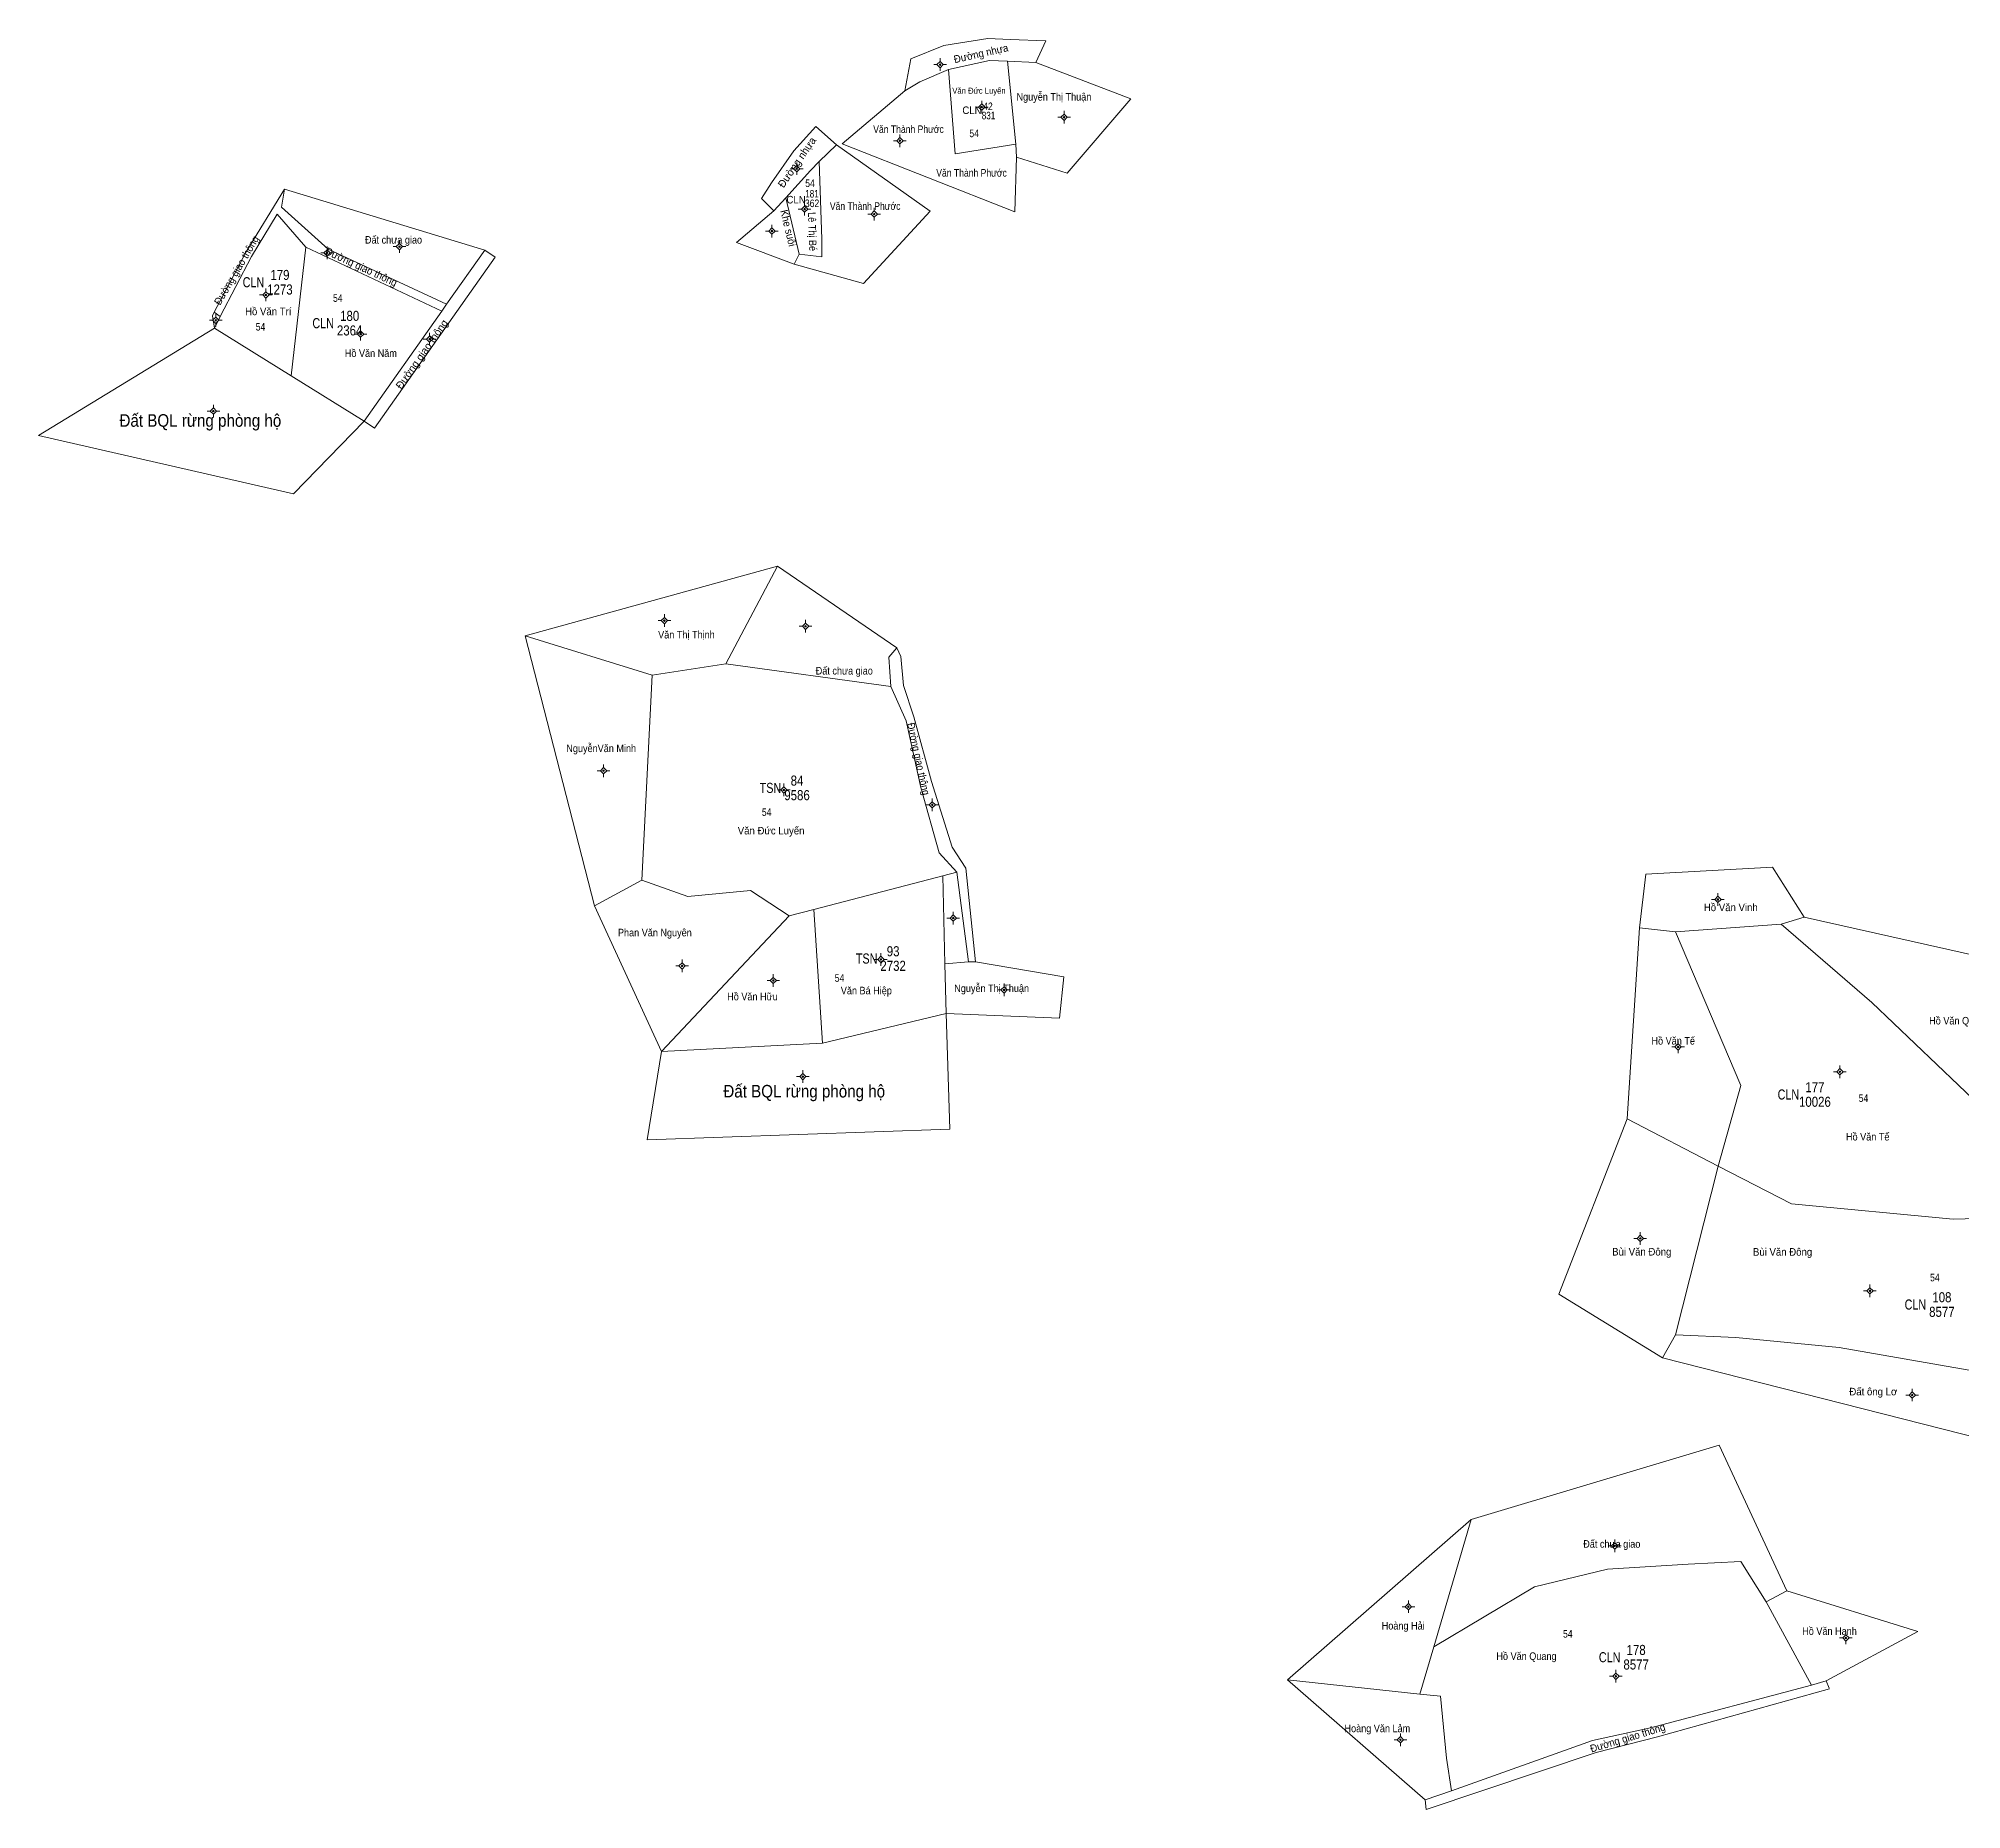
# Model space of a CAD drawing. Header units: metres. Extents: x 532111 to 534111, y 1847471 to 1850320.
# Drawn here: x 532167 to 532931, y 1848113 to 1848816 of the extents above; entities that cross this region are included whole.
import ezdxf
from ezdxf.enums import TextEntityAlignment as Align

# ---------------------------------------------------------------- set-up
doc = ezdxf.new("R2010")
doc.units = ezdxf.units.M
doc.header["$LTSCALE"] = 1.2
for name, color, linetype, lineweight in [('10', 7, 'Continuous', 13), ('11', 7, 'Continuous', 13), ('2', 7, 'Continuous', 13)]:
    doc.layers.add(name, color=color, linetype=linetype, lineweight=lineweight)
for name, color, linetype in [('3', 7, 'Continuous'), ('4', 7, 'Continuous'), ('5', 7, 'Continuous'), ('63', 7, 'Continuous'), ('7', 7, 'Continuous'), ('8', 7, 'Continuous')]:
    doc.layers.add(name, color=color, linetype=linetype)

msp = doc.modelspace()

# ---------------------------------------------------------------- hatches: boundary and pattern name
at = {"layer": '11'}
for points in [[(532525.27, 1848805.25, 1), (532524.669, 1848805.25, 1)], [(532541.81, 1848788.39, 1), (532541.209, 1848788.39, 1)], [(532574.49, 1848784.35, 1), (532573.889, 1848784.35, 1)], [(532509.29, 1848775.04, 1), (532508.689, 1848775.04, 1)], [(532468.33, 1848763.93, 1), (532467.73, 1848763.93, 1)], [(532471.46, 1848747.86, 1), (532470.86, 1848747.86, 1)], [(532499.1, 1848745.9, 1), (532498.5, 1848745.9, 1)], [(532458.48, 1848739.17, 1), (532457.88, 1848739.17, 1)], [(532281.81, 1848730.52, 1), (532281.209, 1848730.52, 1)], [(532310.57, 1848732.99, 1), (532309.97, 1848732.99, 1)], [(532257.51, 1848713.83, 1), (532256.909, 1848713.83, 1)], [(532237.63, 1848703.75, 1), (532237.029, 1848703.75, 1)], [(532295.14, 1848698.27, 1), (532294.539, 1848698.27, 1)], [(532322.53, 1848696.26, 1), (532321.929, 1848696.26, 1)], [(532236.68, 1848667.7, 1), (532236.079, 1848667.7, 1)], [(532415.77, 1848584.55, 1), (532415.169, 1848584.55, 1)], [(532471.82, 1848582.31, 1), (532471.22, 1848582.31, 1)], [(532391.6, 1848524.93, 1), (532391, 1848524.93, 1)], [(532463.21, 1848517.34, 1), (532462.61, 1848517.34, 1)], [(532522.13, 1848511.42, 1), (532521.529, 1848511.42, 1)], [(532834.11, 1848473.85, 1), (532833.51, 1848473.85, 1)], [(532530.49, 1848466.48, 1), (532529.889, 1848466.48, 1)], [(532422.81, 1848447.49, 1), (532422.209, 1848447.49, 1)], [(532501.74, 1848450.04, 1), (532501.139, 1848450.04, 1)], [(532459.03, 1848441.69, 1), (532458.429, 1848441.69, 1)], [(532550.66, 1848437.95, 1), (532550.059, 1848437.95, 1)], [(532818.34, 1848415.32, 1), (532817.74, 1848415.32, 1)], [(532470.75, 1848403.54, 1), (532470.149, 1848403.54, 1)], [(532882.58, 1848405.45, 1), (532881.98, 1848405.45, 1)], [(532803.3, 1848339.3, 1), (532802.699, 1848339.3, 1)], [(532894.5, 1848318.5, 1), (532893.899, 1848318.5, 1)], [(532911.3, 1848277.15, 1), (532910.699, 1848277.15, 1)], [(532793.18, 1848217.26, 1), (532792.579, 1848217.26, 1)], [(532711.23, 1848193.12, 1), (532710.63, 1848193.12, 1)], [(532884.94, 1848180.73, 1), (532884.34, 1848180.73, 1)], [(532793.62, 1848165.5, 1), (532793.019, 1848165.5, 1)], [(532708.07, 1848140.29, 1), (532707.47, 1848140.29, 1)]]:
    msp.add_hatch(color=256, dxfattribs=at).paths.add_polyline_path(points)

# ---------------------------------------------------------------- linework, layer by layer
at = {"layer": '10'}
for p, q in [((532567.01, 1848814.69), (532563.03, 1848806.07)), ((532551.66, 1848806.56), (532563.03, 1848806.07)), ((532475.66, 1848780.7), (532483.85, 1848773.44)), ((532483.85, 1848773.44), (532476.98, 1848766.73)), ((532458.96, 1848747.16), (532454.03, 1848752.04)), ((532463.64, 1848752.37), (532469, 1848730)), ((532273.03, 1848732.78), (532261.7, 1848745.89)), ((532273.03, 1848732.78), (532267.2, 1848681.77)), ((532273.03, 1848732.78), (532327.06, 1848707.44)), ((532300.35, 1848660.89), (532348.22, 1848728.76)), ((532469, 1848730), (532466.95, 1848725.97)), ((532236.72, 1848706.93), (532235.97, 1848705.51)), ((532236.72, 1848706.93), (532239.1, 1848705.23)), ((532236.84, 1848700.58), (532235.97, 1848705.51)), ((532267.2, 1848681.77), (532296.26, 1848663.77)), ((532300.35, 1848660.89), (532296.26, 1848663.77)), ((532460.44, 1848606.2), (532439.89, 1848567.33)), ((532360.13, 1848578.53), (532410.59, 1848562.9)), ((532360.13, 1848578.53), (532387.76, 1848471.34)), ((532410.59, 1848562.9), (532406.47, 1848481.48)), ((532410.59, 1848562.9), (532439.89, 1848567.33)), ((532439.89, 1848567.33), (532505.44, 1848558.43)), ((532525.98, 1848483.24), (532531.54, 1848484.69)), ((532406.47, 1848481.48), (532387.76, 1848471.34)), ((532474.76, 1848469.89), (532525.98, 1848483.24)), ((532526.87, 1848448.27), (532525.98, 1848483.24)), ((532387.76, 1848471.34), (532414.32, 1848413.5)), ((532465, 1848467.35), (532474.76, 1848469.89)), ((532414.32, 1848413.5), (532465, 1848467.35)), ((532802.74, 1848462.65), (532797.74, 1848386.75)), ((532817, 1848461), (532802.74, 1848462.65)), ((532859, 1848464), (532817, 1848461)), ((532859, 1848464), (532868.02, 1848466.78)), ((532536.3, 1848449.11), (532526.87, 1848448.27)), ((532414.32, 1848413.5), (532478.24, 1848416.85)), ((532797.74, 1848386.75), (532834, 1848368)), ((532817, 1848301), (532834, 1848368)), ((532817, 1848301), (532811.79, 1848291.86)), ((532811.79, 1848291.86), (532963.48, 1848253.31)), ((532853, 1848195), (532861.26, 1848199.47)), ((532877.97, 1848160.73), (532876.78, 1848163.69)), ((532728, 1848120), (532717.58, 1848116.51))]:
    msp.add_line(p, q, dxfattribs=at)
for points in [[(532510.93, 1848794.88), (532513.28, 1848807.58), (532526.43, 1848812.79)], [(532526.43, 1848812.79), (532543.92, 1848815.62), (532552.81, 1848815.15), (532567.01, 1848814.69)], [(532551.66, 1848806.56), (532544.52, 1848806.91), (532528.3, 1848803.28)], [(532551.66, 1848806.56), (532555.07, 1848773.68), (532555.29, 1848768.5)], [(532563.03, 1848806.07), (532600.73, 1848791.72), (532575.39, 1848762.15), (532555.29, 1848768.5)], [(532528.3, 1848803.28), (532516.92, 1848798.44), (532510.93, 1848794.88)], [(532555.07, 1848773.68), (532530.94, 1848769.88), (532528.3, 1848803.28)], [(532555.29, 1848768.5), (532554.61, 1848746.8), (532486.01, 1848773.81), (532510.93, 1848794.88)], [(532475.66, 1848780.7), (532466.86, 1848771.04), (532458.05, 1848758.27), (532454.03, 1848752.04)], [(532483.85, 1848773.44), (532521.03, 1848747.08), (532494.55, 1848718.37), (532466.95, 1848725.97)], [(532476.98, 1848766.73), (532473.43, 1848763.26), (532463.64, 1848752.37), (532458.96, 1848747.16)], [(532469, 1848730), (532478, 1848729), (532478, 1848736), (532476.98, 1848766.73)], [(532236.72, 1848706.93), (532249.37, 1848730.97), (532264.64, 1848755.81)], [(532328.99, 1848710.18), (532282, 1848732), (532263.36, 1848748.63), (532264.64, 1848755.81)], [(532264.64, 1848755.81), (532344.13, 1848731.64), (532348.22, 1848728.76)], [(532239.1, 1848705.23), (532251.48, 1848729.1), (532261.7, 1848745.89)], [(532466.95, 1848725.97), (532444.17, 1848734.57), (532458.96, 1848747.16)], [(532296.26, 1848663.77), (532327.06, 1848707.44), (532328.99, 1848710.18), (532344.13, 1848731.64)], [(532296.26, 1848663.77), (532268.17, 1848634.82), (532166.91, 1848657.99), (532236.84, 1848700.58)], [(532239.1, 1848705.23), (532236.84, 1848700.58), (532267.2, 1848681.77)], [(532360.13, 1848578.53), (532460.44, 1848606.2), (532507.72, 1848573.74), (532509.33, 1848570.31)], [(532505.44, 1848558.43), (532504.61, 1848570.03), (532507.72, 1848573.74)], [(532509.33, 1848570.31), (532510.43, 1848558.77), (532514.59, 1848546.34)], [(532505.44, 1848558.43), (532511.52, 1848544.74), (532517.28, 1848518.3), (532524.57, 1848492.34), (532531.54, 1848484.69)], [(532529.74, 1848494.67), (532521.55, 1848520.64), (532514.59, 1848546.34)], [(532529.74, 1848494.67), (532535.19, 1848486.24), (532538.97, 1848449.12)], [(532531.54, 1848484.69), (532536.3, 1848449.11), (532538.97, 1848449.12)], [(532868.02, 1848466.78), (532855.54, 1848486.7), (532805.19, 1848483.88), (532802.74, 1848462.65)], [(532406.47, 1848481.48), (532424.72, 1848474.97), (532449.7, 1848477.4), (532465, 1848467.35)], [(532474.76, 1848469.89), (532478.24, 1848416.85), (532527.37, 1848428.62), (532526.87, 1848448.27)], [(532980, 1848367), (532953.54, 1848374.01), (532938, 1848392), (532895, 1848433), (532859, 1848464)], [(532981.53, 1848376.69), (532973.77, 1848443.19), (532868.02, 1848466.78)], [(532817, 1848461), (532843, 1848400), (532834, 1848368)], [(532538.97, 1848449.12), (532574.13, 1848443.17), (532572.43, 1848426.78), (532527.37, 1848428.62)], [(532527.37, 1848428.62), (532528.87, 1848382.71), (532408.66, 1848378.47), (532414.32, 1848413.5)], [(532797.74, 1848386.75), (532770.69, 1848317.19), (532811.79, 1848291.86)], [(532834, 1848368), (532863, 1848353), (532927.22, 1848346.9), (532951.36, 1848347.59), (532977, 1848348)], [(532960, 1848269), (532945, 1848285), (532882, 1848296), (532841, 1848300), (532817, 1848301)], [(532861.26, 1848199.47), (532834.33, 1848257.3), (532735.89, 1848227.79)], [(532735.89, 1848227.79), (532662.91, 1848164.08), (532717.58, 1848116.51)], [(532735.89, 1848227.79), (532721.01, 1848177.22), (532715.49, 1848158.46)], [(532721.01, 1848177.22), (532761, 1848201), (532790, 1848208), (532822, 1848210), (532843, 1848211), (532853, 1848195)], [(532853, 1848195), (532871, 1848162), (532876.78, 1848163.69)], [(532876.78, 1848163.69), (532913.24, 1848183.28), (532861.26, 1848199.47)], [(532662.91, 1848164.08), (532715.49, 1848158.46), (532723.68, 1848157.59)], [(532717.58, 1848116.51), (532718.01, 1848112.61), (532785.47, 1848135.21), (532809.78, 1848141.44), (532878.08, 1848160.47)], [(532728, 1848120), (532726, 1848133), (532723.68, 1848157.59)], [(532871, 1848162), (532807, 1848145), (532784, 1848140), (532728, 1848120)]]:
    msp.add_lwpolyline(points, dxfattribs=at)
at = {"layer": '11'}
for p, q in [((532523.72, 1848805.25), (532522.47, 1848805.25)), ((532524.97, 1848807.75), (532524.97, 1848806.5)), ((532527.47, 1848805.25), (532526.22, 1848805.25)), ((532524.97, 1848804), (532524.97, 1848802.75)), ((532541.51, 1848790.89), (532541.51, 1848789.64)), ((532540.26, 1848788.39), (532539.01, 1848788.39)), ((532541.51, 1848787.14), (532541.51, 1848785.89)), ((532544.01, 1848788.39), (532542.76, 1848788.39)), ((532572.94, 1848784.35), (532571.69, 1848784.35)), ((532574.19, 1848786.85), (532574.19, 1848785.6)), ((532574.19, 1848783.1), (532574.19, 1848781.85)), ((532576.69, 1848784.35), (532575.44, 1848784.35)), ((532507.74, 1848775.04), (532506.49, 1848775.04)), ((532508.99, 1848777.54), (532508.99, 1848776.29)), ((532511.49, 1848775.04), (532510.24, 1848775.04)), ((532508.99, 1848773.79), (532508.99, 1848772.54)), ((532466.78, 1848763.93), (532465.53, 1848763.93)), ((532468.03, 1848766.43), (532468.03, 1848765.18)), ((532468.03, 1848762.68), (532468.03, 1848761.43)), ((532470.53, 1848763.93), (532469.28, 1848763.93)), ((532469.91, 1848747.86), (532468.66, 1848747.86)), ((532471.16, 1848750.36), (532471.16, 1848749.11)), ((532471.16, 1848746.61), (532471.16, 1848745.36)), ((532473.66, 1848747.86), (532472.41, 1848747.86)), ((532497.55, 1848745.9), (532496.3, 1848745.9)), ((532498.8, 1848748.4), (532498.8, 1848747.15)), ((532498.8, 1848744.65), (532498.8, 1848743.4)), ((532501.3, 1848745.9), (532500.05, 1848745.9)), ((532456.93, 1848739.17), (532455.68, 1848739.17)), ((532458.18, 1848741.67), (532458.18, 1848740.42)), ((532458.18, 1848737.92), (532458.18, 1848736.67)), ((532460.68, 1848739.17), (532459.43, 1848739.17)), ((532280.26, 1848730.52), (532279.01, 1848730.52)), ((532281.51, 1848733.02), (532281.51, 1848731.77)), ((532281.51, 1848729.27), (532281.51, 1848728.02)), ((532284.01, 1848730.52), (532282.76, 1848730.52)), ((532309.02, 1848732.99), (532307.77, 1848732.99)), ((532310.27, 1848735.49), (532310.27, 1848734.24)), ((532310.27, 1848731.74), (532310.27, 1848730.49)), ((532312.77, 1848732.99), (532311.52, 1848732.99)), ((532255.96, 1848713.83), (532254.71, 1848713.83)), ((532257.21, 1848716.33), (532257.21, 1848715.08)), ((532259.71, 1848713.83), (532258.46, 1848713.83)), ((532237.33, 1848706.25), (532237.33, 1848705)), ((532257.21, 1848712.58), (532257.21, 1848711.33)), ((532236.08, 1848703.75), (532234.83, 1848703.75)), ((532237.33, 1848702.5), (532237.33, 1848701.25)), ((532239.83, 1848703.75), (532238.58, 1848703.75)), ((532293.59, 1848698.27), (532292.34, 1848698.27)), ((532294.84, 1848700.77), (532294.84, 1848699.52)), ((532297.34, 1848698.27), (532296.09, 1848698.27)), ((532322.23, 1848698.76), (532322.23, 1848697.51)), ((532294.84, 1848697.02), (532294.84, 1848695.77)), ((532320.98, 1848696.26), (532319.73, 1848696.26)), ((532322.23, 1848695.01), (532322.23, 1848693.76)), ((532324.73, 1848696.26), (532323.48, 1848696.26)), ((532235.13, 1848667.7), (532233.88, 1848667.7)), ((532236.38, 1848670.2), (532236.38, 1848668.95)), ((532238.88, 1848667.7), (532237.63, 1848667.7)), ((532236.38, 1848666.45), (532236.38, 1848665.2)), ((532414.22, 1848584.55), (532412.97, 1848584.55)), ((532415.47, 1848587.05), (532415.47, 1848585.8)), ((532417.97, 1848584.55), (532416.72, 1848584.55)), ((532471.52, 1848584.81), (532471.52, 1848583.56)), ((532415.47, 1848583.3), (532415.47, 1848582.05)), ((532470.27, 1848582.31), (532469.02, 1848582.31)), ((532471.52, 1848581.06), (532471.52, 1848579.81)), ((532474.02, 1848582.31), (532472.77, 1848582.31)), ((532390.05, 1848524.93), (532388.8, 1848524.93)), ((532391.3, 1848527.43), (532391.3, 1848526.18)), ((532391.3, 1848523.68), (532391.3, 1848522.43)), ((532393.8, 1848524.93), (532392.55, 1848524.93)), ((532461.66, 1848517.34), (532460.41, 1848517.34)), ((532462.91, 1848519.84), (532462.91, 1848518.59)), ((532462.91, 1848516.09), (532462.91, 1848514.84)), ((532465.41, 1848517.34), (532464.16, 1848517.34)), ((532520.58, 1848511.42), (532519.33, 1848511.42)), ((532521.83, 1848513.92), (532521.83, 1848512.67)), ((532521.83, 1848510.17), (532521.83, 1848508.92)), ((532524.33, 1848511.42), (532523.08, 1848511.42)), ((532832.56, 1848473.85), (532831.31, 1848473.85)), ((532833.81, 1848476.35), (532833.81, 1848475.1)), ((532833.81, 1848472.6), (532833.81, 1848471.35)), ((532836.31, 1848473.85), (532835.06, 1848473.85)), ((532528.94, 1848466.48), (532527.69, 1848466.48)), ((532530.19, 1848468.98), (532530.19, 1848467.73)), ((532530.19, 1848465.23), (532530.19, 1848463.98)), ((532532.69, 1848466.48), (532531.44, 1848466.48)), ((532421.26, 1848447.49), (532420.01, 1848447.49)), ((532422.51, 1848449.99), (532422.51, 1848448.74)), ((532422.51, 1848446.24), (532422.51, 1848444.99)), ((532425.01, 1848447.49), (532423.76, 1848447.49)), ((532500.19, 1848450.04), (532498.94, 1848450.04)), ((532501.44, 1848452.54), (532501.44, 1848451.29)), ((532501.44, 1848448.79), (532501.44, 1848447.54)), ((532503.94, 1848450.04), (532502.69, 1848450.04)), ((532457.48, 1848441.69), (532456.23, 1848441.69)), ((532458.73, 1848444.19), (532458.73, 1848442.94)), ((532458.73, 1848440.44), (532458.73, 1848439.19)), ((532461.23, 1848441.69), (532459.98, 1848441.69)), ((532550.36, 1848440.45), (532550.36, 1848439.2)), ((532549.11, 1848437.95), (532547.86, 1848437.95)), ((532550.36, 1848436.7), (532550.36, 1848435.45)), ((532552.86, 1848437.95), (532551.61, 1848437.95)), ((532818.04, 1848417.82), (532818.04, 1848416.57)), ((532816.79, 1848415.32), (532815.54, 1848415.32)), ((532818.04, 1848414.07), (532818.04, 1848412.82)), ((532820.54, 1848415.32), (532819.29, 1848415.32)), ((532469.2, 1848403.54), (532467.95, 1848403.54)), ((532470.45, 1848406.04), (532470.45, 1848404.79)), ((532470.45, 1848402.29), (532470.45, 1848401.04)), ((532472.95, 1848403.54), (532471.7, 1848403.54)), ((532881.03, 1848405.45), (532879.78, 1848405.45)), ((532882.28, 1848407.95), (532882.28, 1848406.7)), ((532882.28, 1848404.2), (532882.28, 1848402.95)), ((532884.78, 1848405.45), (532883.53, 1848405.45)), ((532801.75, 1848339.3), (532800.5, 1848339.3)), ((532803, 1848341.8), (532803, 1848340.55)), ((532805.5, 1848339.3), (532804.25, 1848339.3)), ((532803, 1848338.05), (532803, 1848336.8)), ((532892.95, 1848318.5), (532891.7, 1848318.5)), ((532894.2, 1848321), (532894.2, 1848319.75)), ((532894.2, 1848317.25), (532894.2, 1848316)), ((532896.7, 1848318.5), (532895.45, 1848318.5)), ((532911, 1848279.65), (532911, 1848278.4)), ((532909.75, 1848277.15), (532908.5, 1848277.15)), ((532911, 1848275.9), (532911, 1848274.65)), ((532913.5, 1848277.15), (532912.25, 1848277.15)), ((532791.63, 1848217.26), (532790.38, 1848217.26)), ((532792.88, 1848219.76), (532792.88, 1848218.51)), ((532795.38, 1848217.26), (532794.13, 1848217.26)), ((532792.88, 1848216.01), (532792.88, 1848214.76)), ((532710.93, 1848195.62), (532710.93, 1848194.37)), ((532709.68, 1848193.12), (532708.43, 1848193.12)), ((532710.93, 1848191.87), (532710.93, 1848190.62)), ((532713.43, 1848193.12), (532712.18, 1848193.12)), ((532883.39, 1848180.73), (532882.14, 1848180.73)), ((532884.64, 1848183.23), (532884.64, 1848181.98)), ((532884.64, 1848179.48), (532884.64, 1848178.23)), ((532887.14, 1848180.73), (532885.89, 1848180.73)), ((532792.07, 1848165.5), (532790.82, 1848165.5)), ((532793.32, 1848168), (532793.32, 1848166.75)), ((532793.32, 1848164.25), (532793.32, 1848163)), ((532795.82, 1848165.5), (532794.57, 1848165.5)), ((532707.77, 1848142.79), (532707.77, 1848141.54)), ((532706.52, 1848140.29), (532705.27, 1848140.29)), ((532707.77, 1848139.04), (532707.77, 1848137.79)), ((532710.27, 1848140.29), (532709.02, 1848140.29))]:
    msp.add_line(p, q, dxfattribs=at)
for points in [[(532524.97, 1848806.5), (532523.72, 1848805.25), (532524.97, 1848804), (532526.22, 1848805.25)], [(532541.51, 1848789.64), (532540.26, 1848788.39), (532541.51, 1848787.14), (532542.76, 1848788.39)], [(532574.19, 1848785.6), (532572.94, 1848784.35), (532574.19, 1848783.1), (532575.44, 1848784.35)], [(532508.99, 1848776.29), (532507.74, 1848775.04), (532508.99, 1848773.79), (532510.24, 1848775.04)], [(532468.03, 1848765.18), (532466.78, 1848763.93), (532468.03, 1848762.68), (532469.28, 1848763.93)], [(532471.16, 1848749.11), (532469.91, 1848747.86), (532471.16, 1848746.61), (532472.41, 1848747.86)], [(532498.8, 1848747.15), (532497.55, 1848745.9), (532498.8, 1848744.65), (532500.05, 1848745.9)], [(532458.18, 1848740.42), (532456.93, 1848739.17), (532458.18, 1848737.92), (532459.43, 1848739.17)], [(532281.51, 1848731.77), (532280.26, 1848730.52), (532281.51, 1848729.27), (532282.76, 1848730.52)], [(532310.27, 1848734.24), (532309.02, 1848732.99), (532310.27, 1848731.74), (532311.52, 1848732.99)], [(532257.21, 1848715.08), (532255.96, 1848713.83), (532257.21, 1848712.58), (532258.46, 1848713.83)], [(532237.33, 1848705), (532236.08, 1848703.75), (532237.33, 1848702.5), (532238.58, 1848703.75)], [(532294.84, 1848699.52), (532293.59, 1848698.27), (532294.84, 1848697.02), (532296.09, 1848698.27)], [(532322.23, 1848697.51), (532320.98, 1848696.26), (532322.23, 1848695.01), (532323.48, 1848696.26)], [(532236.38, 1848668.95), (532235.13, 1848667.7), (532236.38, 1848666.45), (532237.63, 1848667.7)], [(532415.47, 1848585.8), (532414.22, 1848584.55), (532415.47, 1848583.3), (532416.72, 1848584.55)], [(532471.52, 1848583.56), (532470.27, 1848582.31), (532471.52, 1848581.06), (532472.77, 1848582.31)], [(532391.3, 1848526.18), (532390.05, 1848524.93), (532391.3, 1848523.68), (532392.55, 1848524.93)], [(532462.91, 1848518.59), (532461.66, 1848517.34), (532462.91, 1848516.09), (532464.16, 1848517.34)], [(532521.83, 1848512.67), (532520.58, 1848511.42), (532521.83, 1848510.17), (532523.08, 1848511.42)], [(532833.81, 1848475.1), (532832.56, 1848473.85), (532833.81, 1848472.6), (532835.06, 1848473.85)], [(532530.19, 1848467.73), (532528.94, 1848466.48), (532530.19, 1848465.23), (532531.44, 1848466.48)], [(532422.51, 1848448.74), (532421.26, 1848447.49), (532422.51, 1848446.24), (532423.76, 1848447.49)], [(532501.44, 1848451.29), (532500.19, 1848450.04), (532501.44, 1848448.79), (532502.69, 1848450.04)], [(532458.73, 1848442.94), (532457.48, 1848441.69), (532458.73, 1848440.44), (532459.98, 1848441.69)], [(532550.36, 1848439.2), (532549.11, 1848437.95), (532550.36, 1848436.7), (532551.61, 1848437.95)], [(532818.04, 1848416.57), (532816.79, 1848415.32), (532818.04, 1848414.07), (532819.29, 1848415.32)], [(532470.45, 1848404.79), (532469.2, 1848403.54), (532470.45, 1848402.29), (532471.7, 1848403.54)], [(532882.28, 1848406.7), (532881.03, 1848405.45), (532882.28, 1848404.2), (532883.53, 1848405.45)], [(532803, 1848340.55), (532801.75, 1848339.3), (532803, 1848338.05), (532804.25, 1848339.3)], [(532894.2, 1848319.75), (532892.95, 1848318.5), (532894.2, 1848317.25), (532895.45, 1848318.5)], [(532911, 1848278.4), (532909.75, 1848277.15), (532911, 1848275.9), (532912.25, 1848277.15)], [(532792.88, 1848218.51), (532791.63, 1848217.26), (532792.88, 1848216.01), (532794.13, 1848217.26)], [(532710.93, 1848194.37), (532709.68, 1848193.12), (532710.93, 1848191.87), (532712.18, 1848193.12)], [(532884.64, 1848181.98), (532883.39, 1848180.73), (532884.64, 1848179.48), (532885.89, 1848180.73)], [(532793.32, 1848166.75), (532792.07, 1848165.5), (532793.32, 1848164.25), (532794.57, 1848165.5)], [(532707.77, 1848141.54), (532706.52, 1848140.29), (532707.77, 1848139.04), (532709.02, 1848140.29)]]:
    msp.add_lwpolyline(points, close=True, dxfattribs=at)
for centre in [(532524.97, 1848805.25), (532541.51, 1848788.39), (532574.189, 1848784.35), (532508.99, 1848775.04), (532468.03, 1848763.93), (532471.16, 1848747.86), (532498.8, 1848745.9), (532458.18, 1848739.17), (532281.51, 1848730.52), (532310.27, 1848732.99), (532257.209, 1848713.83), (532237.329, 1848703.75), (532294.84, 1848698.27), (532322.23, 1848696.26), (532236.38, 1848667.7), (532415.47, 1848584.55), (532471.52, 1848582.31), (532391.3, 1848524.93), (532462.91, 1848517.34), (532521.829, 1848511.42), (532833.81, 1848473.85), (532530.189, 1848466.48), (532422.51, 1848447.49), (532501.439, 1848450.04), (532458.73, 1848441.69), (532550.36, 1848437.95), (532818.04, 1848415.32), (532470.449, 1848403.54), (532882.28, 1848405.45), (532803, 1848339.3), (532894.199, 1848318.5), (532911, 1848277.15), (532792.88, 1848217.26), (532710.93, 1848193.12), (532884.64, 1848180.73), (532793.319, 1848165.5), (532707.77, 1848140.29)]:
    msp.add_circle(centre, 0.3, dxfattribs=at)

# ---------------------------------------------------------------- texts
at = {"layer": '2'}
for s, rotation, width, p in [('Đường nhựa', 12.615, 0.95, (532541.522, 1848808.208)), ('Khe suối', 283.463, 0.95, (532463.198, 1848740.014)), ('Lê Thị Bé', 271.909, 0.9, (532472.729, 1848738.92))]:
    msp.add_text(s, height=3, rotation=rotation, dxfattribs=dict(at, width=width)).set_placement(p, align=Align.CENTER)
for s, height, width, p in [('Văn Đức Luyến', 2.4, 0.95, (532540.395, 1848793.68)), ('Nguyễn Thị Thuận', 3, 0.9, (532570.155, 1848790.96)), ('Văn Thành Phước', 3, 0.85, (532512.415, 1848778.11)), ('Văn Thành Phước', 3, 0.85, (532537.445, 1848760.79)), ('Văn Thành Phước', 3, 0.85, (532495.195, 1848747.59)), ('Đất chưa giao', 3, 0.9, (532307.9, 1848734.2)), ('Hồ Văn Trí', 3, 0.95, (532258.16, 1848705.78)), ('Hồ Văn Năm', 3, 0.9, (532298.905, 1848689.18)), ('Đất BQL rừng phòng hộ', 5, 0.9, (532231.205, 1848661.49)), ('Văn Thị Thịnh', 3, 0.9, (532424.23, 1848577.46)), ('Đất chưa giao', 3, 0.9, (532486.91, 1848563.14)), ('NguyễnVăn Minh', 3, 0.9, (532390.38, 1848532.35)), ('Văn Đức Luyến', 3, 0.95, (532457.855, 1848499.68)), ('Hồ Văn Vinh', 3, 0.95, (532838.95, 1848469.22)), ('Phan Văn Nguyên', 3, 0.9, (532411.69, 1848459.21)), ('Văn Bá Hiệp', 3, 0.9, (532495.665, 1848436.2)), ('Nguyễn Thị Thuận', 3, 0.9, (532545.425, 1848437.09)), ('Hồ Văn Hữu', 3, 0.9, (532450.445, 1848433.82)), ('Hồ Văn Quang', 3, 0.9, (532929.67, 1848424.23)), ('Hồ Văn Tế', 3, 0.9, (532816.085, 1848416.25)), ('Đất BQL rừng phòng hộ', 5, 0.9, (532470.995, 1848395.25)), ('Hồ Văn Tế', 3, 0.9, (532893.325, 1848378.18)), ('Bùi Văn Đông', 3, 0.95, (532803.595, 1848332.52)), ('Bùi Văn Đông', 3, 0.95, (532859.515, 1848332.46)), ('Đất ông Lơ', 3, 0.95, (532895.55, 1848277)), ('Đất chưa giao', 3, 0.9, (532791.7, 1848216.54)), ('Hoàng Hải', 3, 0.9, (532708.86, 1848184.06)), ('Hồ Văn Hanh', 3, 0.9, (532878.15, 1848181.94)), ('Hồ Văn Quang', 3, 0.9, (532757.81, 1848171.99)), ('Hoàng Văn Lảm', 3, 0.9, (532698.595, 1848143.31))]:
    msp.add_text(s, height=height, dxfattribs=dict(at, width=width)).set_placement(p, align=Align.CENTER)
msp.add_text('Đường nhựa', height=3, rotation=55.398, dxfattribs=at).set_placement((532469.35, 1848765.613), align=Align.CENTER)
at = {"layer": '3', "width": 0.95}
for p in [(532537.61, 1848785.64), (532467.77, 1848750.13)]:
    msp.add_text('CLN', height=3, dxfattribs=at).set_placement(p, align=Align.CENTER)
at = {"layer": '3', "width": 0.8}
for s, p in [('CLN ', (532257.75, 1848716.87)), ('CLN ', (532285.44, 1848700.62)), ('TSN ', (532463.06, 1848516.15)), ('TSN ', (532501.25, 1848448.41)), ('CLN ', (532867.29, 1848394.44)), ('CLN ', (532917.72, 1848311.07)), ('CLN ', (532796.3, 1848171.07))]:
    msp.add_text(s, height=4, dxfattribs=at).set_placement(p, align=Align.RIGHT)
at = {"layer": '4'}
for s, height, width, p in [('42', 3, 0.85, (532543.97, 1848787.2)), ('181', 3, 0.8, (532474.08, 1848752.5)), ('179', 4, 0.85, (532262.805, 1848719.76)), ('180', 4, 0.85, (532290.495, 1848703.51)), ('84', 4, 0.85, (532468.15, 1848519.04)), ('93', 4, 0.85, (532506.31, 1848451.3)), ('177', 4, 0.85, (532872.35, 1848397.33)), ('108', 4, 0.85, (532922.775, 1848313.96)), ('178', 4, 0.85, (532801.355, 1848173.96))]:
    msp.add_text(s, height=height, dxfattribs=dict(at, width=width)).set_placement(p, align=Align.CENTER)
at = {"layer": '5'}
for s, height, width, p in [('831', 3, 0.8, (532544.19, 1848783.53)), ('362', 3, 0.85, (532474.11, 1848748.69)), ('1273', 4, 0.85, (532262.795, 1848713.98)), ('2364', 4, 0.85, (532290.485, 1848697.73)), ('9586', 4, 0.85, (532468.15, 1848513.26)), ('2732', 4, 0.85, (532506.295, 1848445.52)), ('10026', 4, 0.85, (532872.345, 1848391.55)), ('8577', 4, 0.85, (532922.78, 1848308.18)), ('8577', 4, 0.85, (532801.36, 1848168.18))]:
    msp.add_text(s, height=height, dxfattribs=dict(at, width=width)).set_placement(p, align=Align.CENTER)
at = {"layer": '63'}
for p in [(532877.975, 1848160.73), (532878.085, 1848160.47)]:
    msp.add_text('D', height=0.01, dxfattribs=at).set_placement(p, align=Align.CENTER)
at = {"layer": '7', "width": 0.85}
for p in [(532538.5, 1848776.45), (532473.29, 1848756.67), (532285.78, 1848711.07), (532255.09, 1848699.67), (532456.08, 1848507.02), (532485.02, 1848441.17), (532891.64, 1848393.48), (532920, 1848322.29), (532774.23, 1848180.84)]:
    msp.add_text('54', height=3, dxfattribs=at).set_placement(p, align=Align.CENTER)
at = {"layer": '8'}
for rotation, width, p in [(59.657, 0.95, (532246.847, 1848722.837)), (335.091, 0.95, (532294.488, 1848723.604)), (282.29, 0.9, (532514.962, 1848529.339)), (16.736, 0.95, (532798.433, 1848139.653))]:
    msp.add_text('Đường giao thông', height=3, rotation=rotation, dxfattribs=dict(at, width=width)).set_placement(p, align=Align.CENTER)
msp.add_text('Đường giao thông ', height=3, rotation=54.804, dxfattribs=at).set_placement((532320.695, 1848689.88), align=Align.CENTER)

doc.saveas('drawing.dxf')
